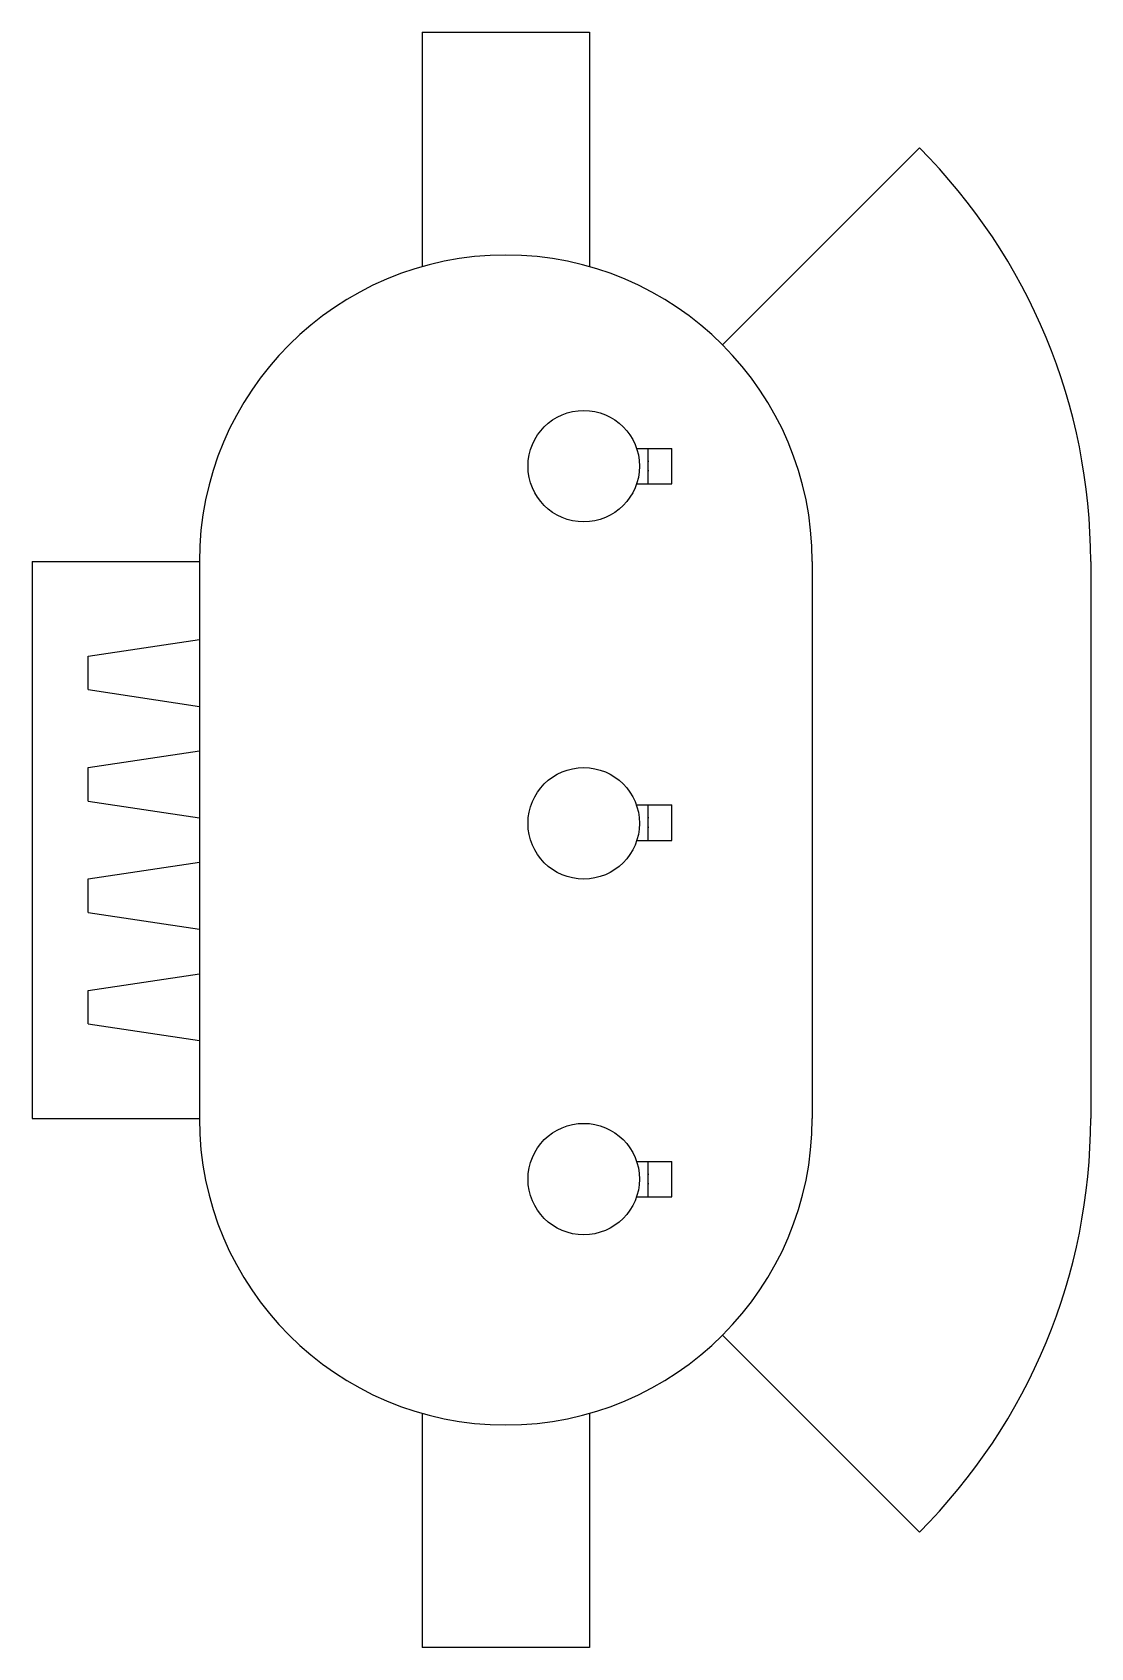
# Model space of a CAD drawing. Header units: millimetres. Extents: x -2934.24 to -2933.45, y 3712.53 to 3713.74.
import ezdxf

# ---------------------------------------------------------------- set-up
doc = ezdxf.new("R2010")
doc.units = ezdxf.units.MM
doc.header["$LTSCALE"] = 10
doc.layers.add('Ele_diagramas', color=2, linetype='Continuous')

msp = doc.modelspace()

# ---------------------------------------------------------------- linework, layer by layer
at = {"layer": 'Ele_diagramas', "color": 3}
for p, q in [((-2933.9505, 3713.735), (-2933.8255, 3713.735)), ((-2933.9505, 3713.735), (-2933.9505, 3713.5597)), ((-2933.8255, 3713.735), (-2933.8255, 3713.5597)), ((-2933.726, 3713.5012), (-2933.5786, 3713.6485)), ((-2933.888, 3713.5683), (-2933.888, 3713.5683)), ((-2934.2422, 3713.3392), (-2934.2422, 3712.9225)), ((-2934.2422, 3713.3392), (-2934.1172, 3713.3392)), ((-2934.1172, 3713.3392), (-2934.1172, 3712.9225)), ((-2933.6588, 3713.3392), (-2933.6588, 3712.9225)), ((-2933.4505, 3713.3392), (-2933.4505, 3712.9225)), ((-2934.2422, 3712.9225), (-2934.1172, 3712.9225)), ((-2933.726, 3712.7605), (-2933.5786, 3712.6131)), ((-2933.9505, 3712.702), (-2933.9505, 3712.5267)), ((-2933.8255, 3712.702), (-2933.8255, 3712.5267)), ((-2933.8255, 3712.5267), (-2933.9505, 3712.5267))]:
    msp.add_line(p, q, dxfattribs=at)
at = {"layer": 'Ele_diagramas'}
for p, q in [((-2933.7902, 3713.4238), (-2933.7639, 3713.4238)), ((-2933.7816, 3713.3972), (-2933.7816, 3713.4238)), ((-2933.7639, 3713.3972), (-2933.7639, 3713.4238)), ((-2933.7902, 3713.3972), (-2933.7639, 3713.3972)), ((-2933.7902, 3713.1571), (-2933.7639, 3713.1571)), ((-2933.7816, 3713.1305), (-2933.7816, 3713.1571)), ((-2933.7639, 3713.1305), (-2933.7639, 3713.1571)), ((-2933.7902, 3713.1305), (-2933.7639, 3713.1305)), ((-2933.7902, 3712.8904), (-2933.7639, 3712.8904)), ((-2933.7816, 3712.8639), (-2933.7816, 3712.8904)), ((-2933.7639, 3712.8639), (-2933.7639, 3712.8904)), ((-2933.7902, 3712.8639), (-2933.7639, 3712.8639))]:
    msp.add_line(p, q, dxfattribs=at)
at = {"layer": 'Ele_diagramas', "color": 2}
for p, q in [((-2934.2005, 3713.2683), (-2934.1172, 3713.2808)), ((-2934.2005, 3713.2433), (-2934.2005, 3713.2683)), ((-2934.2005, 3713.2433), (-2934.1172, 3713.2308)), ((-2934.2005, 3713.185), (-2934.1172, 3713.1975)), ((-2934.2005, 3713.16), (-2934.2005, 3713.185)), ((-2934.2005, 3713.16), (-2934.1172, 3713.1475)), ((-2934.2005, 3713.1017), (-2934.1172, 3713.1142)), ((-2934.2005, 3713.0767), (-2934.2005, 3713.1017)), ((-2934.2005, 3713.0767), (-2934.1172, 3713.0642)), ((-2934.2005, 3713.0183), (-2934.1172, 3713.0308)), ((-2934.2005, 3712.9933), (-2934.2005, 3713.0183)), ((-2934.2005, 3712.9933), (-2934.1172, 3712.9808))]:
    msp.add_line(p, q, dxfattribs=at)
at = {"layer": 'Ele_diagramas'}
for centre in [(-2933.8297, 3713.4105), (-2933.8297, 3713.1433), (-2933.8297, 3712.8772)]:
    msp.add_circle(centre, 0.0417, dxfattribs=at)
at = {"layer": 'Ele_diagramas', "color": 3}
for centre, radius, start, end in [((-2933.888, 3713.3392), 0.4375, 0, 45), ((-2933.888, 3713.3392), 0.2292, 90, 180), ((-2933.888, 3713.3392), 0.2292, 0, 90), ((-2933.888, 3712.9225), 0.2292, 180, 270), ((-2933.888, 3712.9225), 0.2292, 270, 0), ((-2933.888, 3712.9225), 0.4375, 315, 0)]:
    msp.add_arc(centre, radius, start, end, dxfattribs=at)
at = {"layer": 'Ele_diagramas'}
for centre in [(-2933.7485, 3713.4106), (-2933.7485, 3713.1439), (-2933.7485, 3712.8773)]:
    msp.add_arc(centre, 0.0333, 173.1832, 186.8168, dxfattribs=at)

doc.saveas('drawing.dxf')
